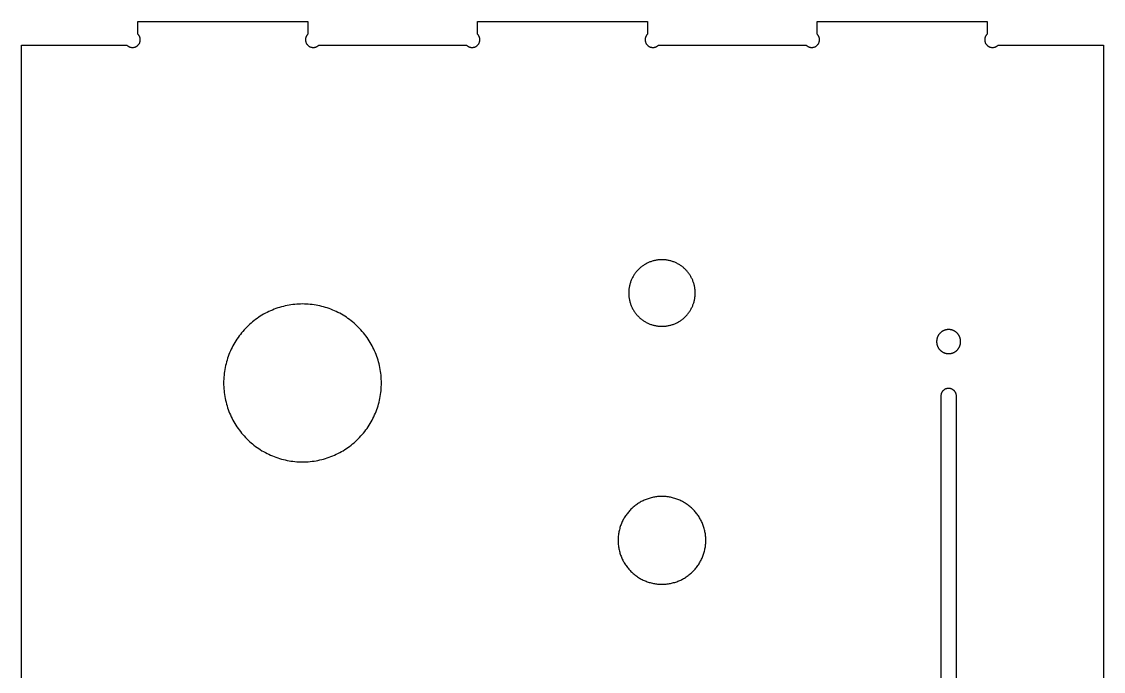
# Model space of a CAD drawing. Header units: millimetres. Extents: x 0 to 153, y 0 to 210.
# Drawn here: x 0 to 152.9, y 118.2 to 210 of the extents above; entities that cross this region are included whole.
import ezdxf

# ---------------------------------------------------------------- set-up
doc = ezdxf.new("R2010")
doc.units = ezdxf.units.MM

msp = doc.modelspace()

# ---------------------------------------------------------------- linework, layer by layer
for points in [[(0, 3.325), (0, 206.675), (14.8894, 206.675), (14.9285, 206.6378), (14.9693, 206.6025), (15.0119, 206.5693), (15.0561, 206.5382), (15.1017, 206.5093), (15.1486, 206.4827), (15.1969, 206.4584), (15.2462, 206.4365), (15.2966, 206.4171), (15.3479, 206.4002), (15.3999, 206.3858), (15.4526, 206.374), (15.5058, 206.3647), (15.5594, 206.3581), (15.6132, 206.3541), (15.6672, 206.3528), (15.7212, 206.3541), (15.775, 206.3581), (15.8286, 206.3647), (15.8818, 206.374), (15.9345, 206.3858), (15.9865, 206.4002), (16.0378, 206.4171), (16.0881, 206.4365), (16.1375, 206.4584), (16.1857, 206.4827), (16.2327, 206.5093), (16.2783, 206.5382), (16.3225, 206.5693), (16.365, 206.6025), (16.4059, 206.6378), (16.445, 206.675), (16.4822, 206.7141), (16.5175, 206.755), (16.5507, 206.7975), (16.5818, 206.8417), (16.6107, 206.8873), (16.6373, 206.9343), (16.6616, 206.9825), (16.6835, 207.0319), (16.7029, 207.0822), (16.7198, 207.1335), (16.7342, 207.1855), (16.746, 207.2382), (16.7553, 207.2914), (16.7619, 207.345), (16.7659, 207.3988), (16.7672, 207.4528), (16.7659, 207.5068), (16.7619, 207.5606), (16.7553, 207.6142), (16.746, 207.6674), (16.7342, 207.7201), (16.7198, 207.7721), (16.7029, 207.8234), (16.6835, 207.8738), (16.6616, 207.9231), (16.6373, 207.9714), (16.6107, 208.0183), (16.5818, 208.0639), (16.5507, 208.1081), (16.5175, 208.1507), (16.4822, 208.1915), (16.445, 208.2306), (16.445, 210), (40.445, 210), (40.445, 208.2306), (40.4078, 208.1915), (40.3725, 208.1507), (40.3393, 208.1081), (40.3082, 208.0639), (40.2793, 208.0183), (40.2527, 207.9714), (40.2284, 207.9231), (40.2065, 207.8738), (40.1871, 207.8234), (40.1702, 207.7721), (40.1558, 207.7201), (40.144, 207.6674), (40.1347, 207.6142), (40.1281, 207.5606), (40.1241, 207.5068), (40.1228, 207.4528), (40.1241, 207.3988), (40.1281, 207.345), (40.1347, 207.2914), (40.144, 207.2382), (40.1558, 207.1855), (40.1702, 207.1335), (40.1871, 207.0822), (40.2065, 207.0319), (40.2284, 206.9825), (40.2527, 206.9343), (40.2793, 206.8873), (40.3082, 206.8417), (40.3393, 206.7975), (40.3725, 206.755), (40.4078, 206.7141), (40.445, 206.675), (40.4841, 206.6378), (40.525, 206.6025), (40.5675, 206.5693), (40.6117, 206.5382), (40.6573, 206.5093), (40.7043, 206.4827), (40.7525, 206.4584), (40.8019, 206.4365), (40.8522, 206.4171), (40.9035, 206.4002), (40.9555, 206.3858), (41.0082, 206.374), (41.0614, 206.3647), (41.115, 206.3581), (41.1688, 206.3541), (41.2228, 206.3528), (41.2768, 206.3541), (41.3306, 206.3581), (41.3842, 206.3647), (41.4374, 206.374), (41.4901, 206.3858), (41.5421, 206.4002), (41.5934, 206.4171), (41.6438, 206.4365), (41.6931, 206.4584), (41.7414, 206.4827), (41.7883, 206.5093), (41.8339, 206.5382), (41.8781, 206.5693), (41.9207, 206.6025), (41.9615, 206.6378), (42.0006, 206.675), (62.8894, 206.675), (62.9285, 206.6378), (62.9693, 206.6025), (63.0119, 206.5693), (63.0561, 206.5382), (63.1017, 206.5093), (63.1486, 206.4827), (63.1969, 206.4584), (63.2462, 206.4365), (63.2966, 206.4171), (63.3479, 206.4002), (63.3999, 206.3858), (63.4526, 206.374), (63.5058, 206.3647), (63.5594, 206.3581), (63.6132, 206.3541), (63.6672, 206.3528), (63.7212, 206.3541), (63.775, 206.3581), (63.8286, 206.3647), (63.8818, 206.374), (63.9345, 206.3858), (63.9865, 206.4002), (64.0378, 206.4171), (64.0881, 206.4365), (64.1375, 206.4584), (64.1857, 206.4827), (64.2327, 206.5093), (64.2783, 206.5382), (64.3225, 206.5693), (64.365, 206.6025), (64.4059, 206.6378), (64.445, 206.675), (64.4822, 206.7141), (64.5175, 206.755), (64.5507, 206.7975), (64.5818, 206.8417), (64.6107, 206.8873), (64.6373, 206.9343), (64.6616, 206.9825), (64.6835, 207.0319), (64.7029, 207.0822), (64.7198, 207.1335), (64.7342, 207.1855), (64.746, 207.2382), (64.7553, 207.2914), (64.7619, 207.345), (64.7659, 207.3988), (64.7672, 207.4528), (64.7659, 207.5068), (64.7619, 207.5606), (64.7553, 207.6142), (64.746, 207.6674), (64.7342, 207.7201), (64.7198, 207.7721), (64.7029, 207.8234), (64.6835, 207.8738), (64.6616, 207.9231), (64.6373, 207.9714), (64.6107, 208.0183), (64.5818, 208.0639), (64.5507, 208.1081), (64.5175, 208.1507), (64.4822, 208.1915), (64.445, 208.2306), (64.445, 210), (88.445, 210), (88.445, 208.2306), (88.4078, 208.1915), (88.3725, 208.1507), (88.3393, 208.1081), (88.3082, 208.0639), (88.2793, 208.0183), (88.2527, 207.9714), (88.2284, 207.9231), (88.2065, 207.8738), (88.1871, 207.8234), (88.1702, 207.7721), (88.1558, 207.7201), (88.144, 207.6674), (88.1347, 207.6142), (88.1281, 207.5606), (88.1241, 207.5068), (88.1228, 207.4528), (88.1241, 207.3988), (88.1281, 207.345), (88.1347, 207.2914), (88.144, 207.2382), (88.1558, 207.1855), (88.1702, 207.1335), (88.1871, 207.0822), (88.2065, 207.0319), (88.2284, 206.9825), (88.2527, 206.9343), (88.2793, 206.8873), (88.3082, 206.8417), (88.3393, 206.7975), (88.3725, 206.755), (88.4078, 206.7141), (88.445, 206.675), (88.4841, 206.6378), (88.525, 206.6025), (88.5675, 206.5693), (88.6117, 206.5382), (88.6573, 206.5093), (88.7043, 206.4827), (88.7525, 206.4584), (88.8019, 206.4365), (88.8522, 206.4171), (88.9035, 206.4002), (88.9555, 206.3858), (89.0082, 206.374), (89.0614, 206.3647), (89.115, 206.3581), (89.1688, 206.3541), (89.2228, 206.3528), (89.2768, 206.3541), (89.3306, 206.3581), (89.3842, 206.3647), (89.4374, 206.374), (89.4901, 206.3858), (89.5421, 206.4002), (89.5934, 206.4171), (89.6438, 206.4365), (89.6931, 206.4584), (89.7414, 206.4827), (89.7883, 206.5093), (89.8339, 206.5382), (89.8781, 206.5693), (89.9207, 206.6025), (89.9615, 206.6378), (90.0006, 206.675), (110.8894, 206.675), (110.9285, 206.6378), (110.9693, 206.6025), (111.0119, 206.5693), (111.0561, 206.5382), (111.1017, 206.5093), (111.1486, 206.4827), (111.1969, 206.4584), (111.2462, 206.4365), (111.2966, 206.4171), (111.3479, 206.4002), (111.3999, 206.3858), (111.4526, 206.374), (111.5058, 206.3647), (111.5594, 206.3581), (111.6132, 206.3541), (111.6672, 206.3528), (111.7212, 206.3541), (111.775, 206.3581), (111.8286, 206.3647), (111.8818, 206.374), (111.9345, 206.3858), (111.9865, 206.4002), (112.0378, 206.4171), (112.0881, 206.4365), (112.1375, 206.4584), (112.1857, 206.4827), (112.2327, 206.5093), (112.2783, 206.5382), (112.3225, 206.5693), (112.365, 206.6025), (112.4059, 206.6378), (112.445, 206.675), (112.4822, 206.7141), (112.5175, 206.755), (112.5507, 206.7975), (112.5818, 206.8417), (112.6107, 206.8873), (112.6373, 206.9343), (112.6616, 206.9825), (112.6835, 207.0319), (112.7029, 207.0822), (112.7198, 207.1335), (112.7342, 207.1855), (112.746, 207.2382), (112.7553, 207.2914), (112.7619, 207.345), (112.7659, 207.3988), (112.7672, 207.4528), (112.7659, 207.5068), (112.7619, 207.5606), (112.7553, 207.6142), (112.746, 207.6674), (112.7342, 207.7201), (112.7198, 207.7721), (112.7029, 207.8234), (112.6835, 207.8738), (112.6616, 207.9231), (112.6373, 207.9714), (112.6107, 208.0183), (112.5818, 208.0639), (112.5507, 208.1081), (112.5175, 208.1507), (112.4822, 208.1915), (112.445, 208.2306), (112.445, 210), (136.445, 210), (136.445, 208.2306), (136.4078, 208.1915), (136.3725, 208.1507), (136.3393, 208.1081), (136.3082, 208.0639), (136.2793, 208.0183), (136.2527, 207.9714), (136.2284, 207.9231), (136.2065, 207.8738), (136.1871, 207.8234), (136.1702, 207.7721), (136.1558, 207.7201), (136.144, 207.6674), (136.1347, 207.6142), (136.1281, 207.5606), (136.1241, 207.5068), (136.1228, 207.4528), (136.1241, 207.3988), (136.1281, 207.345), (136.1347, 207.2914), (136.144, 207.2382), (136.1558, 207.1855), (136.1702, 207.1335), (136.1871, 207.0822), (136.2065, 207.0319), (136.2284, 206.9825), (136.2527, 206.9343), (136.2793, 206.8873), (136.3082, 206.8417), (136.3393, 206.7975), (136.3725, 206.755), (136.4078, 206.7141), (136.445, 206.675), (136.4841, 206.6378), (136.525, 206.6025), (136.5675, 206.5693), (136.6117, 206.5382), (136.6573, 206.5093), (136.7043, 206.4827), (136.7525, 206.4584), (136.8019, 206.4365), (136.8522, 206.4171), (136.9035, 206.4002), (136.9555, 206.3858), (137.0082, 206.374), (137.0614, 206.3647), (137.115, 206.3581), (137.1688, 206.3541), (137.2228, 206.3528), (137.2768, 206.3541), (137.3306, 206.3581), (137.3842, 206.3647), (137.4374, 206.374), (137.4901, 206.3858), (137.5421, 206.4002), (137.5934, 206.4171), (137.6438, 206.4365), (137.6931, 206.4584), (137.7414, 206.4827), (137.7883, 206.5093), (137.8339, 206.5382), (137.8781, 206.5693), (137.9207, 206.6025), (137.9615, 206.6378), (138.0006, 206.675), (152.89, 206.675), (152.89, 3.325)], [(132.1212, 52.88), (132.1212, 157.11), (132.1199, 157.164), (132.1159, 157.2178), (132.1093, 157.2714), (132.1001, 157.3246), (132.0883, 157.3773), (132.0739, 157.4293), (132.0569, 157.4806), (132.0375, 157.531), (132.0156, 157.5803), (131.9914, 157.6285), (131.9647, 157.6755), (131.9359, 157.7211), (131.9048, 157.7653), (131.8716, 157.8078), (131.8363, 157.8487), (131.7991, 157.8878), (131.76, 157.925), (131.7191, 157.9603), (131.6765, 157.9935), (131.6324, 158.0246), (131.5868, 158.0535), (131.5398, 158.0801), (131.4916, 158.1044), (131.4422, 158.1263), (131.3918, 158.1457), (131.3406, 158.1626), (131.2885, 158.177), (131.2358, 158.1889), (131.1826, 158.1981), (131.1291, 158.2047), (131.0752, 158.2087), (131.0212, 158.21), (130.9673, 158.2087), (130.9134, 158.2047), (130.8598, 158.1981), (130.8066, 158.1889), (130.754, 158.177), (130.7019, 158.1626), (130.6507, 158.1457), (130.6003, 158.1263), (130.5509, 158.1044), (130.5027, 158.0801), (130.4557, 158.0535), (130.4101, 158.0246), (130.366, 157.9935), (130.3234, 157.9603), (130.2825, 157.925), (130.2434, 157.8878), (130.2062, 157.8487), (130.1709, 157.8078), (130.1377, 157.7653), (130.1066, 157.7211), (130.0777, 157.6755), (130.0511, 157.6285), (130.0269, 157.5803), (130.005, 157.531), (129.9855, 157.4806), (129.9686, 157.4293), (129.9542, 157.3773), (129.9424, 157.3246), (129.9331, 157.2714), (129.9265, 157.2178), (129.9226, 157.164), (129.9212, 157.11), (129.9212, 52.88)]]:
    msp.add_lwpolyline(points)
for points in [[(90.7319, 176.3693), (90.6166, 176.3736), (90.5012, 176.375), (90.3859, 176.3736), (90.2706, 176.3693), (90.1555, 176.3623), (90.0406, 176.3524), (89.9259, 176.3397), (89.8116, 176.3241), (89.6977, 176.3058), (89.5843, 176.2847), (89.4715, 176.2608), (89.3592, 176.2341), (89.2477, 176.2047), (89.1369, 176.1726), (89.0269, 176.1378), (88.9179, 176.1003), (88.8097, 176.0601), (88.7026, 176.0172), (88.5966, 175.9718), (88.4917, 175.9237), (88.3881, 175.8732), (88.2857, 175.82), (88.1846, 175.7644), (88.085, 175.7063), (87.9868, 175.6458), (87.8901, 175.5829), (87.7949, 175.5176), (87.7015, 175.4501), (87.6097, 175.3802), (87.5196, 175.3081), (87.4313, 175.2339), (87.3449, 175.1575), (87.2604, 175.079), (87.1778, 174.9984), (87.0973, 174.9158), (87.0188, 174.8313), (86.9424, 174.7449), (86.8681, 174.6566), (86.796, 174.5666), (86.7262, 174.4748), (86.6586, 174.3813), (86.5933, 174.2862), (86.5304, 174.1895), (86.4699, 174.0913), (86.4118, 173.9916), (86.3562, 173.8906), (86.3031, 173.7882), (86.2525, 173.6845), (86.2045, 173.5796), (86.159, 173.4736), (86.1162, 173.3665), (86.076, 173.2584), (86.0385, 173.1493), (86.0036, 173.0393), (85.9715, 172.9285), (85.9421, 172.817), (85.9154, 172.7048), (85.8916, 172.5919), (85.8704, 172.4785), (85.8521, 172.3646), (85.8366, 172.2503), (85.8239, 172.1357), (85.814, 172.0208), (85.8069, 171.9056), (85.8027, 171.7903), (85.8012, 171.675), (85.8027, 171.5597), (85.8069, 171.4444), (85.814, 171.3292), (85.8239, 171.2143), (85.8366, 171.0997), (85.8521, 170.9854), (85.8704, 170.8715), (85.8916, 170.7581), (85.9154, 170.6452), (85.9421, 170.533), (85.9715, 170.4215), (86.0036, 170.3107), (86.0385, 170.2007), (86.076, 170.0916), (86.1162, 169.9835), (86.159, 169.8764), (86.2045, 169.7704), (86.2525, 169.6655), (86.3031, 169.5618), (86.3562, 169.4594), (86.4118, 169.3584), (86.4699, 169.2587), (86.5304, 169.1605), (86.5933, 169.0638), (86.6586, 168.9687), (86.7262, 168.8752), (86.796, 168.7834), (86.8681, 168.6934), (86.9424, 168.6051), (87.0188, 168.5187), (87.0973, 168.4342), (87.1778, 168.3516), (87.2604, 168.271), (87.3449, 168.1925), (87.4313, 168.1161), (87.5196, 168.0419), (87.6097, 167.9698), (87.7015, 167.8999), (87.7949, 167.8324), (87.8901, 167.7671), (87.9868, 167.7042), (88.085, 167.6437), (88.1846, 167.5856), (88.2857, 167.53), (88.3881, 167.4768), (88.4917, 167.4263), (88.5966, 167.3782), (88.7026, 167.3328), (88.8097, 167.2899), (88.9179, 167.2497), (89.0269, 167.2122), (89.1369, 167.1774), (89.2477, 167.1453), (89.3592, 167.1159), (89.4715, 167.0892), (89.5843, 167.0653), (89.6977, 167.0442), (89.8116, 167.0259), (89.9259, 167.0103), (90.0406, 166.9976), (90.1555, 166.9877), (90.2706, 166.9807), (90.3859, 166.9764), (90.5012, 166.975), (90.6166, 166.9764), (90.7319, 166.9807), (90.847, 166.9877), (90.9619, 166.9976), (91.0766, 167.0103), (91.1909, 167.0259), (91.3048, 167.0442), (91.4182, 167.0653), (91.531, 167.0892), (91.6432, 167.1159), (91.7548, 167.1453), (91.8656, 167.1774), (91.9755, 167.2122), (92.0846, 167.2497), (92.1927, 167.2899), (92.2999, 167.3328), (92.4059, 167.3782), (92.5108, 167.4263), (92.6144, 167.4768), (92.7168, 167.53), (92.8179, 167.5856), (92.9175, 167.6437), (93.0157, 167.7042), (93.1124, 167.7671), (93.2075, 167.8324), (93.301, 167.8999), (93.3928, 167.9698), (93.4829, 168.0419), (93.5712, 168.1161), (93.6576, 168.1925), (93.7421, 168.271), (93.8246, 168.3516), (93.9052, 168.4342), (93.9837, 168.5187), (94.0601, 168.6051), (94.1344, 168.6934), (94.2065, 168.7834), (94.2763, 168.8752), (94.3439, 168.9687), (94.4091, 169.0638), (94.4721, 169.1605), (94.5326, 169.2587), (94.5907, 169.3584), (94.6463, 169.4594), (94.6994, 169.5618), (94.75, 169.6655), (94.798, 169.7704), (94.8435, 169.8764), (94.8863, 169.9835), (94.9265, 170.0916), (94.964, 170.2007), (94.9989, 170.3107), (95.031, 170.4215), (95.0604, 170.533), (95.087, 170.6452), (95.1109, 170.7581), (95.132, 170.8715), (95.1504, 170.9854), (95.1659, 171.0997), (95.1786, 171.2143), (95.1885, 171.3292), (95.1956, 171.4444), (95.1998, 171.5597), (95.2012, 171.675), (95.1998, 171.7903), (95.1956, 171.9056), (95.1885, 172.0208), (95.1786, 172.1357), (95.1659, 172.2503), (95.1504, 172.3646), (95.132, 172.4785), (95.1109, 172.5919), (95.087, 172.7048), (95.0604, 172.817), (95.031, 172.9285), (94.9989, 173.0393), (94.964, 173.1493), (94.9265, 173.2584), (94.8863, 173.3665), (94.8435, 173.4736), (94.798, 173.5796), (94.75, 173.6845), (94.6994, 173.7882), (94.6463, 173.8906), (94.5907, 173.9916), (94.5326, 174.0913), (94.4721, 174.1895), (94.4091, 174.2862), (94.3439, 174.3813), (94.2763, 174.4748), (94.2065, 174.5666), (94.1344, 174.6566), (94.0601, 174.7449), (93.9837, 174.8313), (93.9052, 174.9158), (93.8246, 174.9984), (93.7421, 175.079), (93.6576, 175.1575), (93.5712, 175.2339), (93.4829, 175.3081), (93.3928, 175.3802), (93.301, 175.4501), (93.2075, 175.5176), (93.1124, 175.5829), (93.0157, 175.6458), (92.9175, 175.7063), (92.8179, 175.7644), (92.7168, 175.82), (92.6144, 175.8732), (92.5108, 175.9237), (92.4059, 175.9718), (92.2999, 176.0172), (92.1927, 176.0601), (92.0846, 176.1003), (91.9755, 176.1378), (91.8656, 176.1726), (91.7548, 176.2047), (91.6432, 176.2341), (91.531, 176.2608), (91.4182, 176.2847), (91.3048, 176.3058), (91.1909, 176.3241), (91.0766, 176.3397), (90.9619, 176.3524), (90.847, 176.3623)], [(40.5215, 170.0948), (40.2483, 170.1116), (39.9749, 170.1216), (39.7012, 170.125), (39.4276, 170.1216), (39.1541, 170.1116), (38.881, 170.0948), (38.6084, 170.0713), (38.3364, 170.0411), (38.0652, 170.0043), (37.795, 169.9608), (37.526, 169.9108), (37.2583, 169.8541), (36.992, 169.7908), (36.7274, 169.7211), (36.4646, 169.6449), (36.2037, 169.5622), (35.9449, 169.4732), (35.6884, 169.3779), (35.4343, 169.2763), (35.1828, 169.1684), (34.934, 169.0545), (34.6881, 168.9345), (34.4452, 168.8084), (34.2054, 168.6765), (33.969, 168.5387), (33.736, 168.3951), (33.5066, 168.2459), (33.281, 168.0911), (33.0592, 167.9308), (32.8414, 167.7651), (32.6278, 167.5941), (32.4184, 167.4179), (32.2134, 167.2366), (32.0129, 167.0504), (31.817, 166.8592), (31.6259, 166.6634), (31.4396, 166.4629), (31.2584, 166.2579), (31.0822, 166.0485), (30.9112, 165.8348), (30.7455, 165.617), (30.5852, 165.3953), (30.4304, 165.1696), (30.2811, 164.9402), (30.1376, 164.7072), (29.9998, 164.4708), (29.8678, 164.2311), (29.7418, 163.9882), (29.6218, 163.7422), (29.5078, 163.4934), (29.4, 163.2419), (29.2984, 162.9878), (29.203, 162.7313), (29.114, 162.4726), (29.0314, 162.2117), (28.9551, 161.9488), (28.8854, 161.6842), (28.8222, 161.418), (28.7655, 161.1503), (28.7154, 160.8812), (28.6719, 160.611), (28.6351, 160.3399), (28.6049, 160.0679), (28.5815, 159.7952), (28.5647, 159.5221), (28.5546, 159.2486), (28.5512, 158.975), (28.5546, 158.7014), (28.5647, 158.4279), (28.5815, 158.1548), (28.6049, 157.8821), (28.6351, 157.6101), (28.6719, 157.339), (28.7154, 157.0688), (28.7655, 156.7997), (28.8222, 156.532), (28.8854, 156.2658), (28.9551, 156.0012), (29.0314, 155.7383), (29.114, 155.4774), (29.203, 155.2187), (29.2984, 154.9622), (29.4, 154.7081), (29.5078, 154.4566), (29.6218, 154.2078), (29.7418, 153.9618), (29.8678, 153.7189), (29.9998, 153.4792), (30.1376, 153.2428), (30.2811, 153.0098), (30.4304, 152.7804), (30.5852, 152.5547), (30.7455, 152.333), (30.9112, 152.1152), (31.0822, 151.9015), (31.2584, 151.6921), (31.4396, 151.4871), (31.6259, 151.2866), (31.817, 151.0908), (32.0129, 150.8996), (32.2134, 150.7134), (32.4184, 150.5321), (32.6278, 150.3559), (32.8414, 150.1849), (33.0592, 150.0192), (33.281, 149.8589), (33.5066, 149.7041), (33.736, 149.5549), (33.969, 149.4113), (34.2054, 149.2735), (34.4452, 149.1416), (34.6881, 149.0155), (34.934, 148.8955), (35.1828, 148.7816), (35.4343, 148.6737), (35.6884, 148.5721), (35.9449, 148.4768), (36.2037, 148.3878), (36.4646, 148.3051), (36.7274, 148.2289), (36.992, 148.1592), (37.2583, 148.0959), (37.526, 148.0392), (37.795, 147.9892), (38.0652, 147.9457), (38.3364, 147.9089), (38.6084, 147.8787), (38.881, 147.8552), (39.1541, 147.8384), (39.4276, 147.8284), (39.7012, 147.825), (39.9749, 147.8284), (40.2483, 147.8384), (40.5215, 147.8552), (40.7941, 147.8787), (41.0661, 147.9089), (41.3373, 147.9457), (41.6075, 147.9892), (41.8765, 148.0392), (42.1442, 148.0959), (42.4105, 148.1592), (42.6751, 148.2289), (42.9379, 148.3051), (43.1988, 148.3878), (43.4576, 148.4768), (43.7141, 148.5721), (43.9682, 148.6737), (44.2197, 148.7816), (44.4685, 148.8955), (44.7144, 149.0155), (44.9573, 149.1416), (45.1971, 149.2735), (45.4335, 149.4113), (45.6665, 149.5549), (45.8959, 149.7041), (46.1215, 149.8589), (46.3433, 150.0192), (46.5611, 150.1849), (46.7747, 150.3559), (46.9841, 150.5321), (47.1891, 150.7134), (47.3896, 150.8996), (47.5855, 151.0908), (47.7766, 151.2866), (47.9628, 151.4871), (48.1441, 151.6921), (48.3203, 151.9015), (48.4913, 152.1152), (48.657, 152.333), (48.8173, 152.5547), (48.9721, 152.7804), (49.1214, 153.0098), (49.2649, 153.2428), (49.4027, 153.4792), (49.5347, 153.7189), (49.6607, 153.9618), (49.7807, 154.2078), (49.8947, 154.4566), (50.0025, 154.7081), (50.1041, 154.9622), (50.1995, 155.2187), (50.2885, 155.4774), (50.3711, 155.7383), (50.4473, 156.0012), (50.5171, 156.2658), (50.5803, 156.532), (50.637, 156.7997), (50.6871, 157.0688), (50.7306, 157.339), (50.7674, 157.6101), (50.7976, 157.8821), (50.821, 158.1548), (50.8378, 158.4279), (50.8479, 158.7014), (50.8512, 158.975), (50.8479, 159.2486), (50.8378, 159.5221), (50.821, 159.7952), (50.7976, 160.0679), (50.7674, 160.3399), (50.7306, 160.611), (50.6871, 160.8812), (50.637, 161.1503), (50.5803, 161.418), (50.5171, 161.6842), (50.4473, 161.9488), (50.3711, 162.2117), (50.2885, 162.4726), (50.1995, 162.7313), (50.1041, 162.9878), (50.0025, 163.2419), (49.8947, 163.4934), (49.7807, 163.7422), (49.6607, 163.9882), (49.5347, 164.2311), (49.4027, 164.4708), (49.2649, 164.7072), (49.1214, 164.9402), (48.9721, 165.1696), (48.8173, 165.3953), (48.657, 165.617), (48.4913, 165.8348), (48.3203, 166.0485), (48.1441, 166.2579), (47.9628, 166.4629), (47.7766, 166.6634), (47.5855, 166.8592), (47.3896, 167.0504), (47.1891, 167.2366), (46.9841, 167.4179), (46.7747, 167.5941), (46.5611, 167.7651), (46.3433, 167.9308), (46.1215, 168.0911), (45.8959, 168.2459), (45.6665, 168.3951), (45.4335, 168.5387), (45.1971, 168.6765), (44.9573, 168.8084), (44.7144, 168.9345), (44.4685, 169.0545), (44.2197, 169.1684), (43.9682, 169.2763), (43.7141, 169.3779), (43.4576, 169.4732), (43.1988, 169.5622), (42.9379, 169.6449), (42.6751, 169.7211), (42.4105, 169.7908), (42.1442, 169.8541), (41.8765, 169.9108), (41.6075, 169.9608), (41.3373, 170.0043), (41.0661, 170.0411), (40.7941, 170.0713)], [(131.1463, 166.5104), (131.1047, 166.513), (131.063, 166.5145), (131.0212, 166.515), (130.9795, 166.5145), (130.9378, 166.513), (130.8962, 166.5104), (130.8546, 166.5068), (130.8131, 166.5022), (130.7718, 166.4966), (130.7306, 166.49), (130.6896, 166.4823), (130.6488, 166.4737), (130.6082, 166.4641), (130.5678, 166.4534), (130.5278, 166.4418), (130.488, 166.4292), (130.4485, 166.4156), (130.4094, 166.4011), (130.3707, 166.3856), (130.3323, 166.3692), (130.2944, 166.3518), (130.2569, 166.3335), (130.2199, 166.3143), (130.1833, 166.2941), (130.1473, 166.2731), (130.1117, 166.2513), (130.0768, 166.2285), (130.0424, 166.2049), (130.0086, 166.1805), (129.9753, 166.1552), (129.9428, 166.1291), (129.9108, 166.1023), (129.8796, 166.0746), (129.849, 166.0462), (129.8192, 166.0171), (129.79, 165.9872), (129.7616, 165.9567), (129.734, 165.9254), (129.7071, 165.8935), (129.6811, 165.8609), (129.6558, 165.8277), (129.6313, 165.7939), (129.6077, 165.7595), (129.585, 165.7245), (129.5631, 165.689), (129.5421, 165.6529), (129.522, 165.6164), (129.5028, 165.5793), (129.4845, 165.5418), (129.4671, 165.5039), (129.4506, 165.4656), (129.4352, 165.4268), (129.4206, 165.3877), (129.407, 165.3483), (129.3944, 165.3085), (129.3828, 165.2684), (129.3722, 165.2281), (129.3625, 165.1875), (129.3539, 165.1467), (129.3463, 165.1056), (129.3396, 165.0644), (129.334, 165.0231), (129.3294, 164.9816), (129.3258, 164.9401), (129.3233, 164.8984), (129.3218, 164.8567), (129.3212, 164.815), (129.3218, 164.7733), (129.3233, 164.7316), (129.3258, 164.6899), (129.3294, 164.6484), (129.334, 164.6069), (129.3396, 164.5656), (129.3463, 164.5244), (129.3539, 164.4833), (129.3625, 164.4425), (129.3722, 164.4019), (129.3828, 164.3616), (129.3944, 164.3215), (129.407, 164.2817), (129.4206, 164.2423), (129.4352, 164.2032), (129.4506, 164.1644), (129.4671, 164.1261), (129.4845, 164.0882), (129.5028, 164.0507), (129.522, 164.0136), (129.5421, 163.9771), (129.5631, 163.941), (129.585, 163.9055), (129.6077, 163.8705), (129.6313, 163.8361), (129.6558, 163.8023), (129.6811, 163.7691), (129.7071, 163.7365), (129.734, 163.7046), (129.7616, 163.6733), (129.79, 163.6428), (129.8192, 163.6129), (129.849, 163.5838), (129.8796, 163.5554), (129.9108, 163.5277), (129.9428, 163.5009), (129.9753, 163.4748), (130.0086, 163.4495), (130.0424, 163.4251), (130.0768, 163.4015), (130.1117, 163.3787), (130.1473, 163.3569), (130.1833, 163.3359), (130.2199, 163.3157), (130.2569, 163.2965), (130.2944, 163.2782), (130.3323, 163.2608), (130.3707, 163.2444), (130.4094, 163.2289), (130.4485, 163.2144), (130.488, 163.2008), (130.5278, 163.1882), (130.5678, 163.1766), (130.6082, 163.1659), (130.6488, 163.1563), (130.6896, 163.1477), (130.7306, 163.14), (130.7718, 163.1334), (130.8131, 163.1278), (130.8546, 163.1232), (130.8962, 163.1196), (130.9378, 163.117), (130.9795, 163.1155), (131.0212, 163.115), (131.063, 163.1155), (131.1047, 163.117), (131.1463, 163.1196), (131.1879, 163.1232), (131.2293, 163.1278), (131.2707, 163.1334), (131.3119, 163.14), (131.3529, 163.1477), (131.3937, 163.1563), (131.4343, 163.1659), (131.4747, 163.1766), (131.5147, 163.1882), (131.5545, 163.2008), (131.594, 163.2144), (131.6331, 163.2289), (131.6718, 163.2444), (131.7102, 163.2608), (131.7481, 163.2782), (131.7856, 163.2965), (131.8226, 163.3157), (131.8592, 163.3359), (131.8952, 163.3569), (131.9307, 163.3787), (131.9657, 163.4015), (132.0001, 163.4251), (132.0339, 163.4495), (132.0671, 163.4748), (132.0997, 163.5009), (132.1316, 163.5277), (132.1629, 163.5554), (132.1935, 163.5838), (132.2233, 163.6129), (132.2525, 163.6428), (132.2809, 163.6733), (132.3085, 163.7046), (132.3354, 163.7365), (132.3614, 163.7691), (132.3867, 163.8023), (132.4111, 163.8361), (132.4347, 163.8705), (132.4575, 163.9055), (132.4794, 163.941), (132.5004, 163.9771), (132.5205, 164.0136), (132.5397, 164.0507), (132.558, 164.0882), (132.5754, 164.1261), (132.5918, 164.1644), (132.6073, 164.2032), (132.6219, 164.2423), (132.6354, 164.2817), (132.648, 164.3215), (132.6597, 164.3616), (132.6703, 164.4019), (132.6799, 164.4425), (132.6886, 164.4833), (132.6962, 164.5244), (132.7028, 164.5656), (132.7085, 164.6069), (132.7131, 164.6484), (132.7166, 164.6899), (132.7192, 164.7316), (132.7207, 164.7733), (132.7212, 164.815), (132.7207, 164.8567), (132.7192, 164.8984), (132.7166, 164.9401), (132.7131, 164.9816), (132.7085, 165.0231), (132.7028, 165.0644), (132.6962, 165.1056), (132.6886, 165.1467), (132.6799, 165.1875), (132.6703, 165.2281), (132.6597, 165.2684), (132.648, 165.3085), (132.6354, 165.3483), (132.6219, 165.3877), (132.6073, 165.4268), (132.5918, 165.4656), (132.5754, 165.5039), (132.558, 165.5418), (132.5397, 165.5793), (132.5205, 165.6164), (132.5004, 165.6529), (132.4794, 165.689), (132.4575, 165.7245), (132.4347, 165.7595), (132.4111, 165.7939), (132.3867, 165.8277), (132.3614, 165.8609), (132.3354, 165.8935), (132.3085, 165.9254), (132.2809, 165.9567), (132.2525, 165.9872), (132.2233, 166.0171), (132.1935, 166.0462), (132.1629, 166.0746), (132.1316, 166.1023), (132.0997, 166.1291), (132.0671, 166.1552), (132.0339, 166.1805), (132.0001, 166.2049), (131.9657, 166.2285), (131.9307, 166.2513), (131.8952, 166.2731), (131.8592, 166.2941), (131.8226, 166.3143), (131.7856, 166.3335), (131.7481, 166.3518), (131.7102, 166.3692), (131.6718, 166.3856), (131.6331, 166.4011), (131.594, 166.4156), (131.5545, 166.4292), (131.5147, 166.4418), (131.4747, 166.4534), (131.4343, 166.4641), (131.3937, 166.4737), (131.3529, 166.4823), (131.3119, 166.49), (131.2707, 166.4966), (131.2293, 166.5022), (131.1879, 166.5068)], [(90.9573, 142.9282), (90.8055, 142.9375), (90.6534, 142.9431), (90.5012, 142.945), (90.3491, 142.9431), (90.197, 142.9375), (90.0451, 142.9282), (89.8935, 142.9151), (89.7423, 142.8984), (89.5915, 142.8779), (89.4413, 142.8537), (89.2917, 142.8259), (89.1428, 142.7944), (88.9948, 142.7592), (88.8476, 142.7204), (88.7015, 142.678), (88.5564, 142.6321), (88.4125, 142.5826), (88.2699, 142.5296), (88.1286, 142.4731), (87.9887, 142.4131), (87.8504, 142.3497), (87.7137, 142.283), (87.5786, 142.2129), (87.4453, 142.1395), (87.3138, 142.0629), (87.1843, 141.9831), (87.0567, 141.9001), (86.9312, 141.814), (86.8079, 141.7249), (86.6868, 141.6327), (86.568, 141.5377), (86.4516, 141.4397), (86.3376, 141.3389), (86.2261, 141.2353), (86.1172, 141.1291), (86.0109, 141.0202), (85.9073, 140.9087), (85.8065, 140.7947), (85.7086, 140.6782), (85.6135, 140.5594), (85.5214, 140.4383), (85.4322, 140.315), (85.3461, 140.1895), (85.2631, 140.062), (85.1833, 139.9324), (85.1067, 139.801), (85.0333, 139.6677), (84.9633, 139.5326), (84.8965, 139.3958), (84.8331, 139.2575), (84.7732, 139.1176), (84.7167, 138.9763), (84.6637, 138.8337), (84.6142, 138.6898), (84.5682, 138.5448), (84.5258, 138.3986), (84.487, 138.2515), (84.4519, 138.1034), (84.4204, 137.9546), (84.3925, 137.805), (84.3683, 137.6547), (84.3479, 137.5039), (84.3311, 137.3527), (84.318, 137.2011), (84.3087, 137.0492), (84.3031, 136.8972), (84.3012, 136.745), (84.3031, 136.5928), (84.3087, 136.4408), (84.318, 136.2889), (84.3311, 136.1373), (84.3479, 135.9861), (84.3683, 135.8353), (84.3925, 135.685), (84.4204, 135.5354), (84.4519, 135.3866), (84.487, 135.2385), (84.5258, 135.0914), (84.5682, 134.9452), (84.6142, 134.8002), (84.6637, 134.6563), (84.7167, 134.5137), (84.7732, 134.3724), (84.8331, 134.2325), (84.8965, 134.0942), (84.9633, 133.9574), (85.0333, 133.8223), (85.1067, 133.689), (85.1833, 133.5576), (85.2631, 133.428), (85.3461, 133.3005), (85.4322, 133.175), (85.5214, 133.0517), (85.6135, 132.9306), (85.7086, 132.8118), (85.8065, 132.6953), (85.9073, 132.5813), (86.0109, 132.4698), (86.1172, 132.3609), (86.2261, 132.2547), (86.3376, 132.1511), (86.4516, 132.0503), (86.568, 131.9523), (86.6868, 131.8573), (86.8079, 131.7651), (86.9312, 131.676), (87.0567, 131.5899), (87.1843, 131.5069), (87.3138, 131.4271), (87.4453, 131.3505), (87.5786, 131.2771), (87.7137, 131.207), (87.8504, 131.1403), (87.9887, 131.0769), (88.1286, 131.0169), (88.2699, 130.9604), (88.4125, 130.9074), (88.5564, 130.8579), (88.7015, 130.812), (88.8476, 130.7696), (88.9948, 130.7308), (89.1428, 130.6956), (89.2917, 130.6641), (89.4413, 130.6363), (89.5915, 130.6121), (89.7423, 130.5916), (89.8935, 130.5749), (90.0451, 130.5618), (90.197, 130.5525), (90.3491, 130.5469), (90.5012, 130.545), (90.6534, 130.5469), (90.8055, 130.5525), (90.9573, 130.5618), (91.1089, 130.5749), (91.2602, 130.5916), (91.411, 130.6121), (91.5612, 130.6363), (91.7108, 130.6641), (91.8597, 130.6956), (92.0077, 130.7308), (92.1549, 130.7696), (92.301, 130.812), (92.4461, 130.8579), (92.59, 130.9074), (92.7326, 130.9604), (92.8739, 131.0169), (93.0137, 131.0769), (93.1521, 131.1403), (93.2888, 131.207), (93.4239, 131.2771), (93.5572, 131.3505), (93.6887, 131.4271), (93.8182, 131.5069), (93.9458, 131.5899), (94.0713, 131.676), (94.1946, 131.7651), (94.3157, 131.8573), (94.4345, 131.9523), (94.5509, 132.0503), (94.6649, 132.1511), (94.7764, 132.2547), (94.8853, 132.3609), (94.9916, 132.4698), (95.0951, 132.5813), (95.1959, 132.6953), (95.2939, 132.8118), (95.389, 132.9306), (95.4811, 133.0517), (95.5703, 133.175), (95.6564, 133.3005), (95.7393, 133.428), (95.8192, 133.5576), (95.8958, 133.689), (95.9692, 133.8223), (96.0392, 133.9574), (96.106, 134.0942), (96.1693, 134.2325), (96.2293, 134.3724), (96.2858, 134.5137), (96.3388, 134.6563), (96.3883, 134.8002), (96.4343, 134.9452), (96.4767, 135.0914), (96.5154, 135.2385), (96.5506, 135.3866), (96.5821, 135.5354), (96.61, 135.685), (96.6341, 135.8353), (96.6546, 135.9861), (96.6714, 136.1373), (96.6844, 136.2889), (96.6938, 136.4408), (96.6994, 136.5928), (96.7012, 136.745), (96.6994, 136.8972), (96.6938, 137.0492), (96.6844, 137.2011), (96.6714, 137.3527), (96.6546, 137.5039), (96.6341, 137.6547), (96.61, 137.805), (96.5821, 137.9546), (96.5506, 138.1034), (96.5154, 138.2515), (96.4767, 138.3986), (96.4343, 138.5448), (96.3883, 138.6898), (96.3388, 138.8337), (96.2858, 138.9763), (96.2293, 139.1176), (96.1693, 139.2575), (96.106, 139.3958), (96.0392, 139.5326), (95.9692, 139.6677), (95.8958, 139.801), (95.8192, 139.9324), (95.7393, 140.062), (95.6564, 140.1895), (95.5703, 140.315), (95.4811, 140.4383), (95.389, 140.5594), (95.2939, 140.6782), (95.1959, 140.7947), (95.0951, 140.9087), (94.9916, 141.0202), (94.8853, 141.1291), (94.7764, 141.2353), (94.6649, 141.3389), (94.5509, 141.4397), (94.4345, 141.5377), (94.3157, 141.6327), (94.1946, 141.7249), (94.0713, 141.814), (93.9458, 141.9001), (93.8182, 141.9831), (93.6887, 142.0629), (93.5572, 142.1395), (93.4239, 142.2129), (93.2888, 142.283), (93.1521, 142.3497), (93.0137, 142.4131), (92.8739, 142.4731), (92.7326, 142.5296), (92.59, 142.5826), (92.4461, 142.6321), (92.301, 142.678), (92.1549, 142.7204), (92.0077, 142.7592), (91.8597, 142.7944), (91.7108, 142.8259), (91.5612, 142.8537), (91.411, 142.8779), (91.2602, 142.8984), (91.1089, 142.9151)]]:
    msp.add_lwpolyline(points, close=True)

doc.saveas('drawing.dxf')
